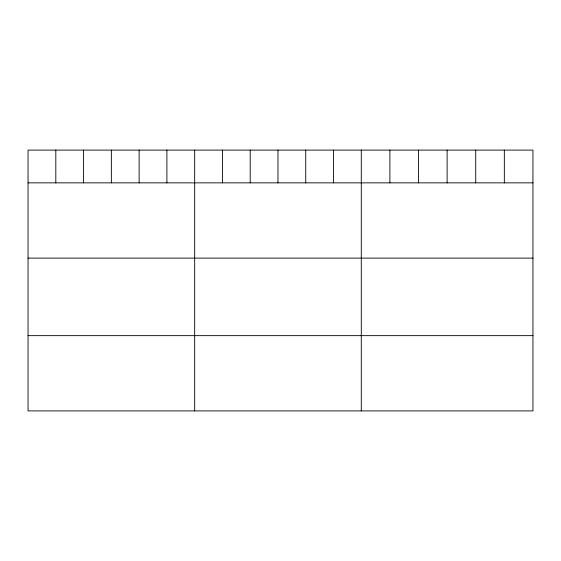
<?xml version="1.0" encoding="UTF-8"?>
<svg xmlns="http://www.w3.org/2000/svg" width="561" height="561" viewBox="0 0 561 561"><rect width="100%" height="100%" fill="white"/><g stroke="black" fill="none" stroke-linecap="round" stroke-linejoin="round"><path stroke-width="0.84" d="M532.95 182.858L532.95 410.904L28.05 410.904L28.05 150.096L532.95 150.096L532.95 182.858L28.05 182.858M28.05 258.116L532.95 258.116M28.05 335.646L532.95 335.646M504.339 150.096L504.339 182.858M475.728 150.096L475.728 182.858M447.117 150.096L447.117 182.858M418.506 150.096L418.506 182.858M389.895 150.096L389.895 182.858M361.284 150.096L361.284 410.904M333.515 150.096L333.515 182.858M305.745 150.096L305.745 182.858M277.976 150.096L277.976 182.858M250.206 150.096L250.206 182.858M222.436 150.096L222.436 182.858M194.667 150.096L194.667 410.904M166.898 150.096L166.898 182.858M139.128 150.096L139.128 182.858M111.359 150.096L111.359 182.858M83.589 150.096L83.589 182.858M55.819 150.096L55.819 182.858"/></g></svg>
